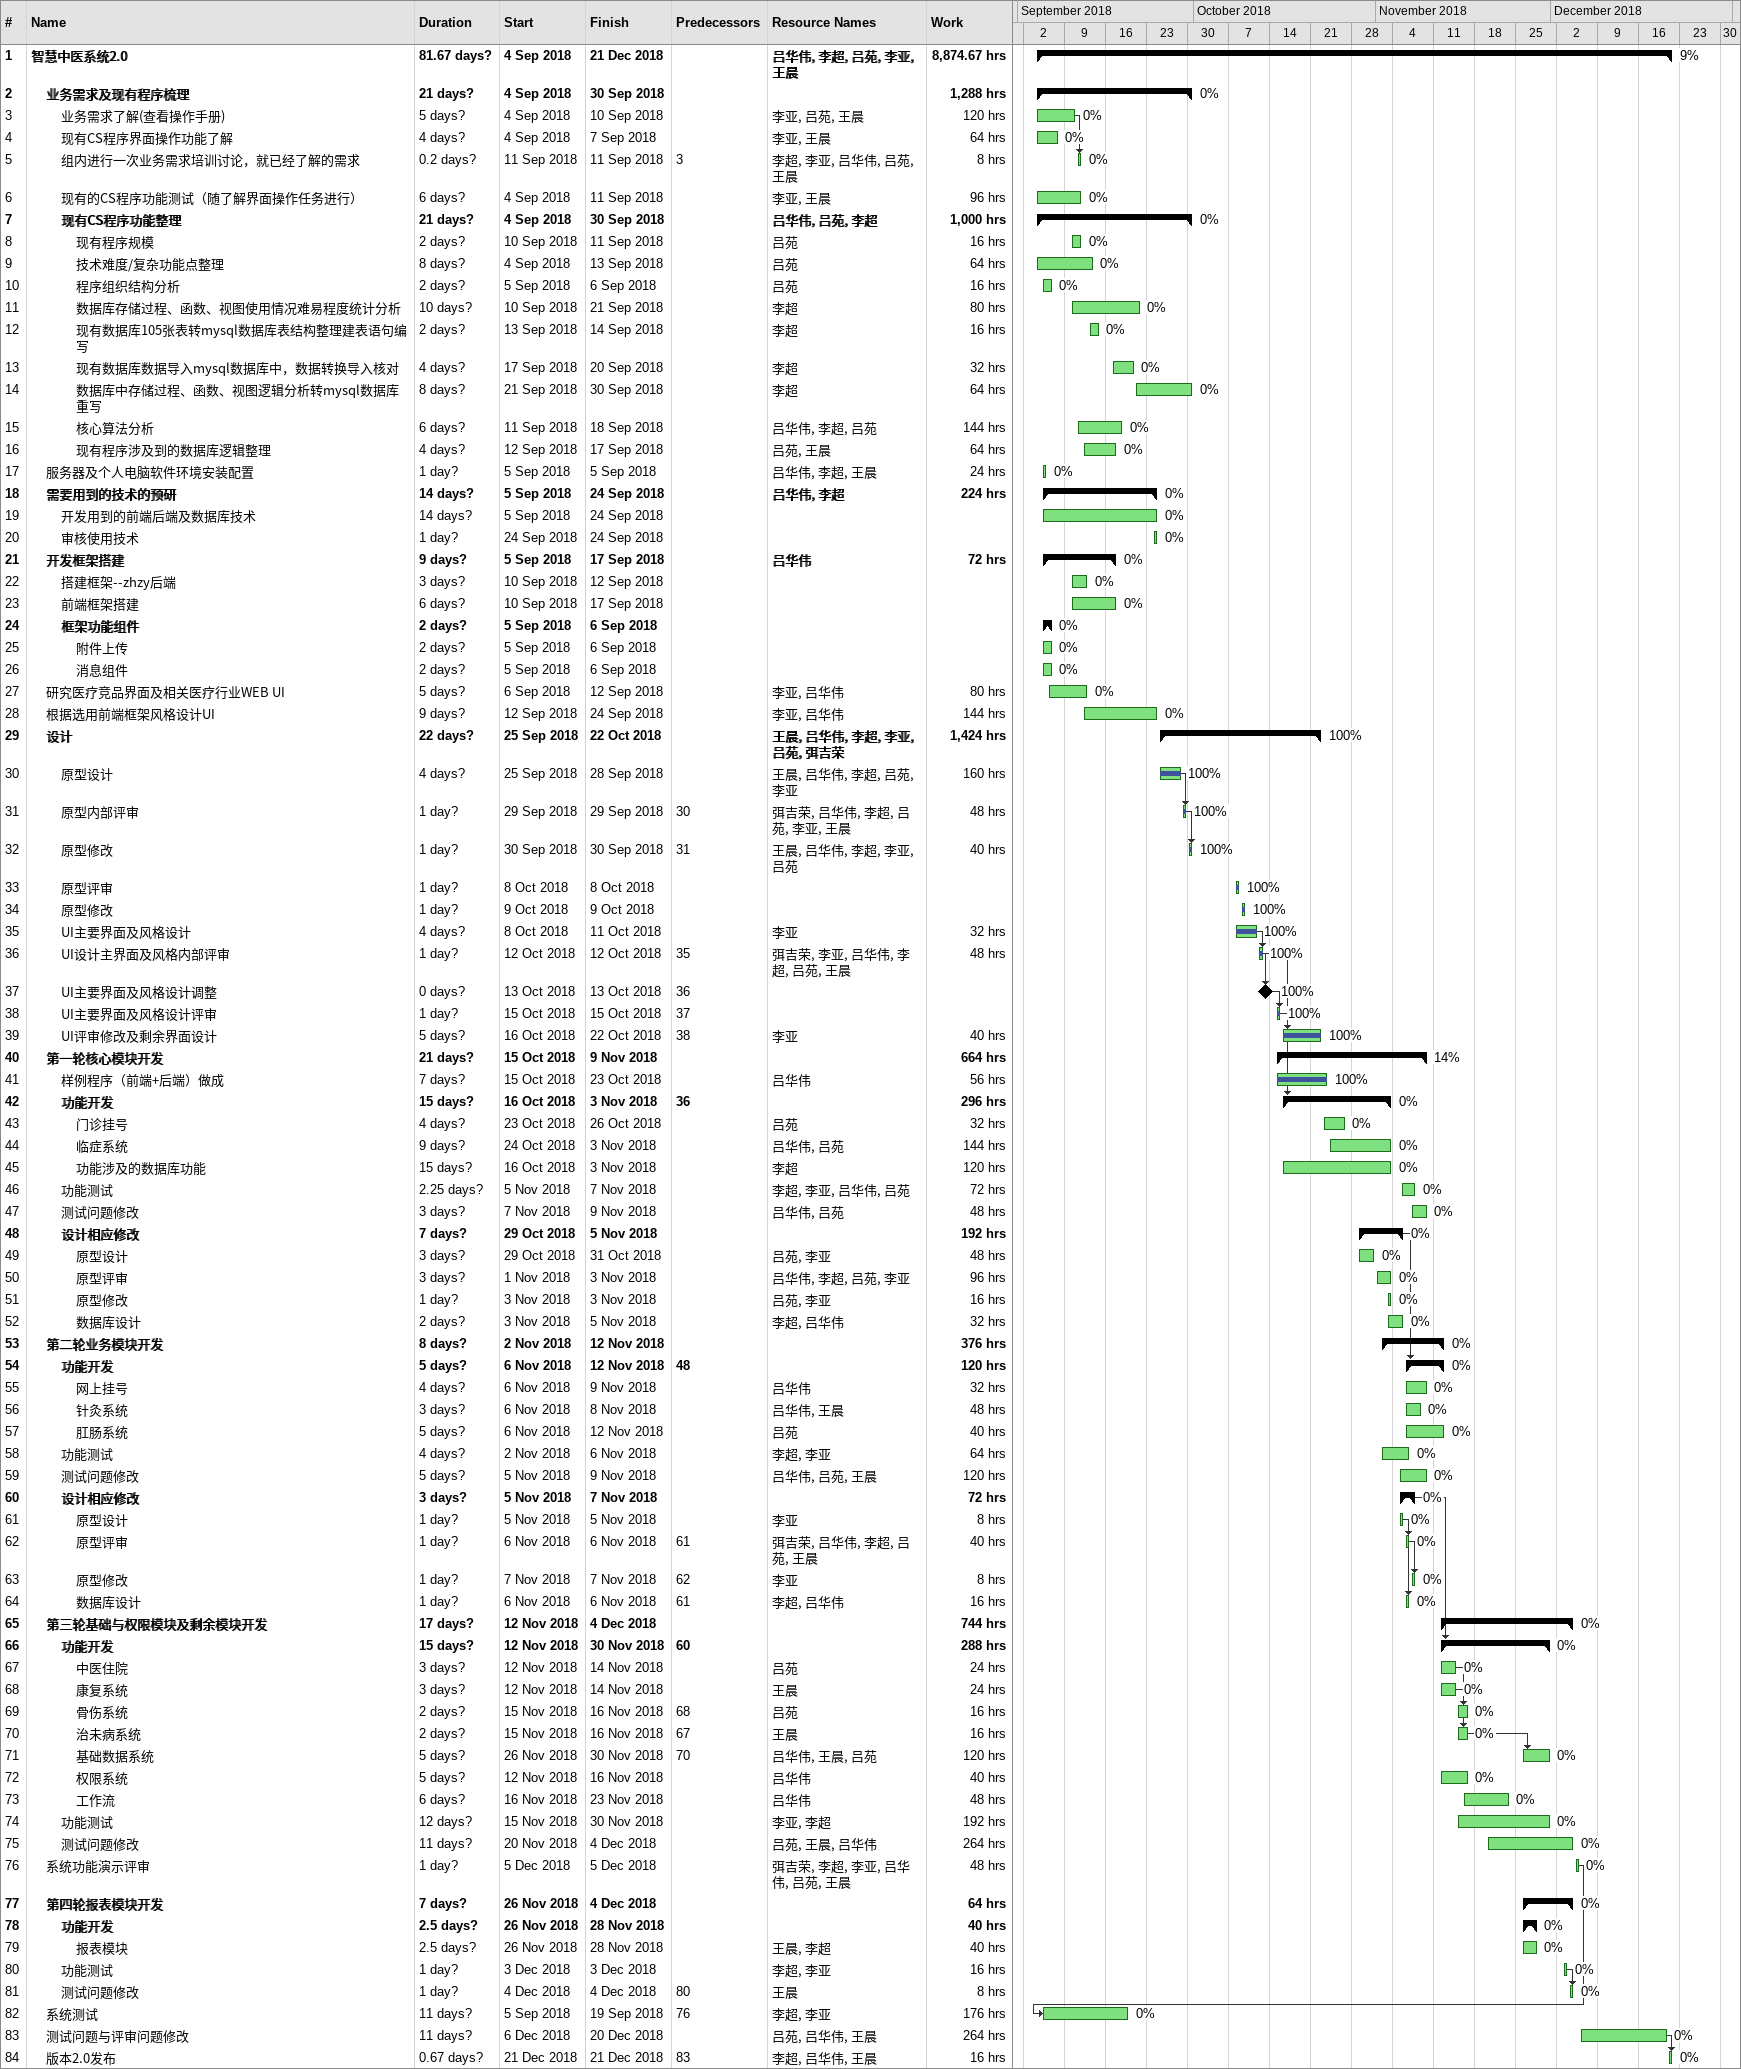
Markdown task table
| ID | Level | Task | Duration | Start | Finish | Predecessors | Resources | % complete | Work (h) |
|---|---|---|---|---|---|---|---|---|---|
| 1 | 1 | **智慧中医系统2.0** | 81.67d? | 2018-09-04 | 2018-12-21 |  | 吕华伟, 李超, 吕苑, 李亚, 王晨 | 9 | 8874.67 |
| 2 | 2 | **业务需求及现有程序梳理** | 21d? | 2018-09-04 | 2018-09-30 |  |  | 0 | 1288 |
| 3 | 3 | 业务需求了解(查看操作手册) | 5d? | 2018-09-04 | 2018-09-10 |  | 李亚, 吕苑, 王晨 | 0 | 120 |
| 4 | 3 | 现有CS程序界面操作功能了解 | 4d? | 2018-09-04 | 2018-09-07 |  | 李亚, 王晨 | 0 | 64 |
| 5 | 3 | 组内进行一次业务需求培训讨论，就已经了解的需求 | 0.2d? | 2018-09-11 | 2018-09-11 | 3 | 李超, 李亚, 吕华伟, 吕苑, 王晨 | 0 | 8 |
| 6 | 3 | 现有的CS程序功能测试（随了解界面操作任务进行） | 6d? | 2018-09-04 | 2018-09-11 |  | 李亚, 王晨 | 0 | 96 |
| 7 | 3 | **现有CS程序功能整理** | 21d? | 2018-09-04 | 2018-09-30 |  | 吕华伟, 吕苑, 李超 | 0 | 1000 |
| 8 | 4 | 现有程序规模 | 2d? | 2018-09-10 | 2018-09-11 |  | 吕苑 | 0 | 16 |
| 9 | 4 | 技术难度/复杂功能点整理 | 8d? | 2018-09-04 | 2018-09-13 |  | 吕苑 | 0 | 64 |
| 10 | 4 | 程序组织结构分析 | 2d? | 2018-09-05 | 2018-09-06 |  | 吕苑 | 0 | 16 |
| 11 | 4 | 数据库存储过程、函数、视图使用情况难易程度统计分析 | 10d? | 2018-09-10 | 2018-09-21 |  | 李超 | 0 | 80 |
| 12 | 4 | 现有数据库105张表转mysql数据库表结构整理建表语句编写 | 2d? | 2018-09-13 | 2018-09-14 |  | 李超 | 0 | 16 |
| 13 | 4 | 现有数据库数据导入mysql数据库中，数据转换导入核对 | 4d? | 2018-09-17 | 2018-09-20 |  | 李超 | 0 | 32 |
| 14 | 4 | 数据库中存储过程、函数、视图逻辑分析转mysql数据库重写 | 8d? | 2018-09-21 | 2018-09-30 |  | 李超 | 0 | 64 |
| 15 | 4 | 核心算法分析 | 6d? | 2018-09-11 | 2018-09-18 |  | 吕华伟, 李超, 吕苑 | 0 | 144 |
| 16 | 4 | 现有程序涉及到的数据库逻辑整理 | 4d? | 2018-09-12 | 2018-09-17 |  | 吕苑, 王晨 | 0 | 64 |
| 17 | 2 | 服务器及个人电脑软件环境安装配置 | 1d? | 2018-09-05 | 2018-09-05 |  | 吕华伟, 李超, 王晨 | 0 | 24 |
| 18 | 2 | **需要用到的技术的预研** | 14d? | 2018-09-05 | 2018-09-24 |  | 吕华伟, 李超 | 0 | 224 |
| 19 | 3 | 开发用到的前端后端及数据库技术 | 14d? | 2018-09-05 | 2018-09-24 |  |  | 0 |  |
| 20 | 3 | 审核使用技术 | 1d? | 2018-09-24 | 2018-09-24 |  |  | 0 |  |
| 21 | 2 | **开发框架搭建** | 9d? | 2018-09-05 | 2018-09-17 |  | 吕华伟 | 0 | 72 |
| 22 | 3 | 搭建框架--zhzy后端 | 3d? | 2018-09-10 | 2018-09-12 |  |  | 0 |  |
| 23 | 3 | 前端框架搭建 | 6d? | 2018-09-10 | 2018-09-17 |  |  | 0 |  |
| 24 | 3 | **框架功能组件** | 2d? | 2018-09-05 | 2018-09-06 |  |  | 0 |  |
| 25 | 4 | 附件上传 | 2d? | 2018-09-05 | 2018-09-06 |  |  | 0 |  |
| 26 | 4 | 消息组件 | 2d? | 2018-09-05 | 2018-09-06 |  |  | 0 |  |
| 27 | 2 | 研究医疗竞品界面及相关医疗行业WEB UI | 5d? | 2018-09-06 | 2018-09-12 |  | 李亚, 吕华伟 | 0 | 80 |
| 28 | 2 | 根据选用前端框架风格设计UI | 9d? | 2018-09-12 | 2018-09-24 |  | 李亚, 吕华伟 | 0 | 144 |
| 29 | 2 | **设计** | 22d? | 2018-09-25 | 2018-10-22 |  | 王晨, 吕华伟, 李超, 李亚, 吕苑, 弭吉荣 | 100 | 1424 |
| 30 | 3 | 原型设计 | 4d? | 2018-09-25 | 2018-09-28 |  | 王晨, 吕华伟, 李超, 吕苑, 李亚 | 100 | 160 |
| 31 | 3 | 原型内部评审 | 1d? | 2018-09-29 | 2018-09-29 | 30 | 弭吉荣, 吕华伟, 李超, 吕苑, 李亚, 王晨 | 100 | 48 |
| 32 | 3 | 原型修改 | 1d? | 2018-09-30 | 2018-09-30 | 31 | 王晨, 吕华伟, 李超, 李亚, 吕苑 | 100 | 40 |
| 33 | 3 | 原型评审 | 1d? | 2018-10-08 | 2018-10-08 |  |  | 100 |  |
| 34 | 3 | 原型修改 | 1d? | 2018-10-09 | 2018-10-09 |  |  | 100 |  |
| 35 | 3 | UI主要界面及风格设计 | 4d? | 2018-10-08 | 2018-10-11 |  | 李亚 | 100 | 32 |
| 36 | 3 | UI设计主界面及风格内部评审 | 1d? | 2018-10-12 | 2018-10-12 | 35 | 弭吉荣, 李亚, 吕华伟, 李超, 吕苑, 王晨 | 100 | 48 |
| 37 | 3 | UI主要界面及风格设计调整 | 0d? | 2018-10-13 | 2018-10-13 | 36 |  | 100 |  |
| 38 | 3 | UI主要界面及风格设计评审 | 1d? | 2018-10-15 | 2018-10-15 | 37 |  | 100 |  |
| 39 | 3 | UI评审修改及剩余界面设计 | 5d? | 2018-10-16 | 2018-10-22 | 38 | 李亚 | 100 | 40 |
| 40 | 2 | **第一轮核心模块开发** | 21d? | 2018-10-15 | 2018-11-09 |  |  | 14 | 664 |
| 41 | 3 | 样例程序（前端+后端）做成 | 7d? | 2018-10-15 | 2018-10-23 |  | 吕华伟 | 100 | 56 |
| 42 | 3 | **功能开发** | 15d? | 2018-10-16 | 2018-11-03 | 36 |  | 0 | 296 |
| 43 | 4 | 门诊挂号 | 4d? | 2018-10-23 | 2018-10-26 |  | 吕苑 | 0 | 32 |
| 44 | 4 | 临症系统 | 9d? | 2018-10-24 | 2018-11-03 |  | 吕华伟, 吕苑 | 0 | 144 |
| 45 | 4 | 功能涉及的数据库功能 | 15d? | 2018-10-16 | 2018-11-03 |  | 李超 | 0 | 120 |
| 46 | 3 | 功能测试 | 2.25d? | 2018-11-05 | 2018-11-07 |  | 李超, 李亚, 吕华伟, 吕苑 | 0 | 72 |
| 47 | 3 | 测试问题修改 | 3d? | 2018-11-07 | 2018-11-09 |  | 吕华伟, 吕苑 | 0 | 48 |
| 48 | 3 | **设计相应修改** | 7d? | 2018-10-29 | 2018-11-05 |  |  | 0 | 192 |
| 49 | 4 | 原型设计 | 3d? | 2018-10-29 | 2018-10-31 |  | 吕苑, 李亚 | 0 | 48 |
| 50 | 4 | 原型评审 | 3d? | 2018-11-01 | 2018-11-03 |  | 吕华伟, 李超, 吕苑, 李亚 | 0 | 96 |
| 51 | 4 | 原型修改 | 1d? | 2018-11-03 | 2018-11-03 |  | 吕苑, 李亚 | 0 | 16 |
| 52 | 4 | 数据库设计 | 2d? | 2018-11-03 | 2018-11-05 |  | 李超, 吕华伟 | 0 | 32 |
| 53 | 2 | **第二轮业务模块开发** | 8d? | 2018-11-02 | 2018-11-12 |  |  | 0 | 376 |
| 54 | 3 | **功能开发** | 5d? | 2018-11-06 | 2018-11-12 | 48 |  | 0 | 120 |
| 55 | 4 | 网上挂号 | 4d? | 2018-11-06 | 2018-11-09 |  | 吕华伟 | 0 | 32 |
| 56 | 4 | 针灸系统 | 3d? | 2018-11-06 | 2018-11-08 |  | 吕华伟, 王晨 | 0 | 48 |
| 57 | 4 | 肛肠系统 | 5d? | 2018-11-06 | 2018-11-12 |  | 吕苑 | 0 | 40 |
| 58 | 3 | 功能测试 | 4d? | 2018-11-02 | 2018-11-06 |  | 李超, 李亚 | 0 | 64 |
| 59 | 3 | 测试问题修改 | 5d? | 2018-11-05 | 2018-11-09 |  | 吕华伟, 吕苑, 王晨 | 0 | 120 |
| 60 | 3 | **设计相应修改** | 3d? | 2018-11-05 | 2018-11-07 |  |  | 0 | 72 |
| 61 | 4 | 原型设计 | 1d? | 2018-11-05 | 2018-11-05 |  | 李亚 | 0 | 8 |
| 62 | 4 | 原型评审 | 1d? | 2018-11-06 | 2018-11-06 | 61 | 弭吉荣, 吕华伟, 李超, 吕苑, 王晨 | 0 | 40 |
| 63 | 4 | 原型修改 | 1d? | 2018-11-07 | 2018-11-07 | 62 | 李亚 | 0 | 8 |
| 64 | 4 | 数据库设计 | 1d? | 2018-11-06 | 2018-11-06 | 61 | 李超, 吕华伟 | 0 | 16 |
| 65 | 2 | **第三轮基础与权限模块及剩余模块开发** | 17d? | 2018-11-12 | 2018-12-04 |  |  | 0 | 744 |
| 66 | 3 | **功能开发** | 15d? | 2018-11-12 | 2018-11-30 | 60 |  | 0 | 288 |
| 67 | 4 | 中医住院 | 3d? | 2018-11-12 | 2018-11-14 |  | 吕苑 | 0 | 24 |
| 68 | 4 | 康复系统 | 3d? | 2018-11-12 | 2018-11-14 |  | 王晨 | 0 | 24 |
| 69 | 4 | 骨伤系统 | 2d? | 2018-11-15 | 2018-11-16 | 68 | 吕苑 | 0 | 16 |
| 70 | 4 | 治未病系统 | 2d? | 2018-11-15 | 2018-11-16 | 67 | 王晨 | 0 | 16 |
| 71 | 4 | 基础数据系统 | 5d? | 2018-11-26 | 2018-11-30 | 70 | 吕华伟, 王晨, 吕苑 | 0 | 120 |
| 72 | 4 | 权限系统 | 5d? | 2018-11-12 | 2018-11-16 |  | 吕华伟 | 0 | 40 |
| 73 | 4 | 工作流 | 6d? | 2018-11-16 | 2018-11-23 |  | 吕华伟 | 0 | 48 |
| 74 | 3 | 功能测试 | 12d? | 2018-11-15 | 2018-11-30 |  | 李亚, 李超 | 0 | 192 |
| 75 | 3 | 测试问题修改 | 11d? | 2018-11-20 | 2018-12-04 |  | 吕苑, 王晨, 吕华伟 | 0 | 264 |
| 76 | 2 | 系统功能演示评审 | 1d? | 2018-12-05 | 2018-12-05 |  | 弭吉荣, 李超, 李亚, 吕华伟, 吕苑, 王晨 | 0 | 48 |
| 77 | 2 | **第四轮报表模块开发** | 7d? | 2018-11-26 | 2018-12-04 |  |  | 0 | 64 |
| 78 | 3 | **功能开发** | 2.5d? | 2018-11-26 | 2018-11-28 |  |  | 0 | 40 |
| 79 | 4 | 报表模块 | 2.5d? | 2018-11-26 | 2018-11-28 |  | 王晨, 李超 | 0 | 40 |
| 80 | 3 | 功能测试 | 1d? | 2018-12-03 | 2018-12-03 |  | 李超, 李亚 | 0 | 16 |
| 81 | 3 | 测试问题修改 | 1d? | 2018-12-04 | 2018-12-04 | 80 | 王晨 | 0 | 8 |
| 82 | 2 | 系统测试 | 11d? | 2018-09-05 | 2018-09-19 | 76 | 李超, 李亚 | 0 | 176 |
| 83 | 2 | 测试问题与评审问题修改 | 11d? | 2018-12-06 | 2018-12-20 |  | 吕苑, 吕华伟, 王晨 | 0 | 264 |
| 84 | 2 | 版本2.0发布 | 0.67d? | 2018-12-21 | 2018-12-21 | 83 | 李超, 吕华伟, 王晨 | 0 | 16 |
